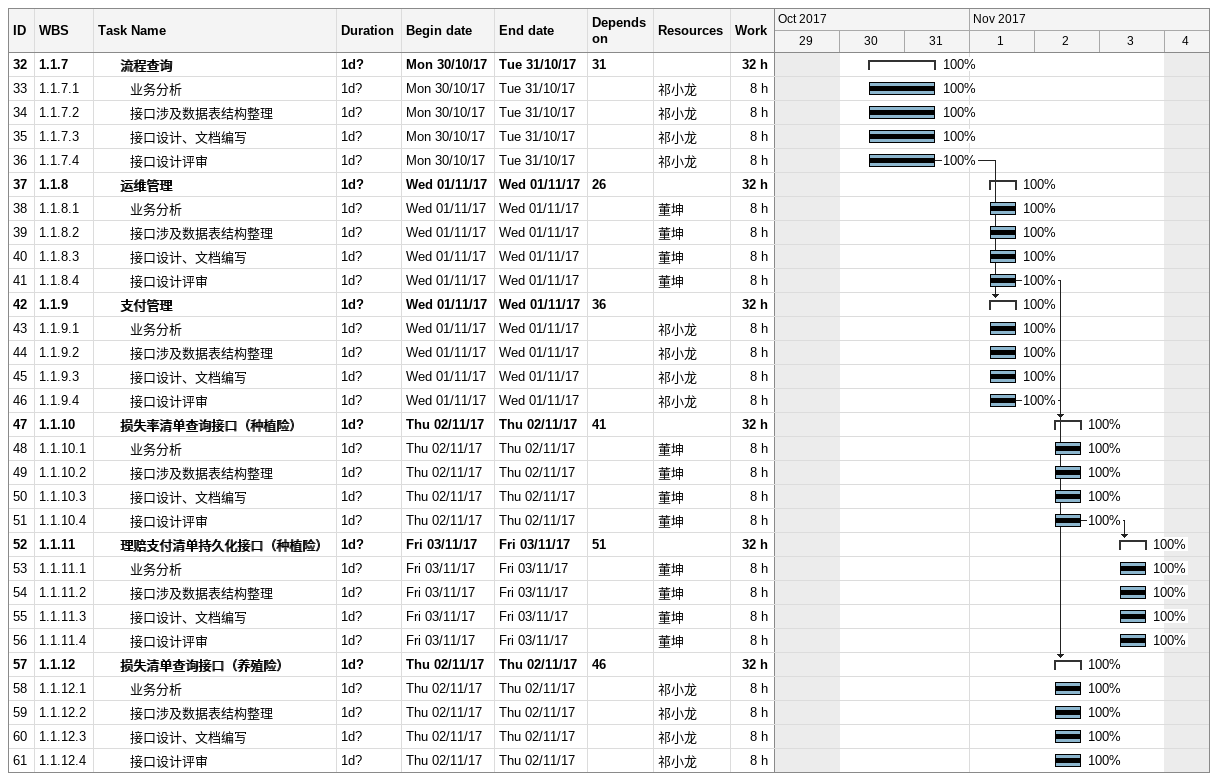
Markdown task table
| ID | WBS | Task | Duration | Start | Finish | Predecessors | Resources | % complete | Work (h) |
|---|---|---|---|---|---|---|---|---|---|
| 32 | 1.1.7 | **流程查询** | 1d? | 2017-10-30 | 2017-10-31 | 31 |  | 100 | 32 |
| 33 | 1.1.7.1 | 业务分析 | 1d? | 2017-10-30 | 2017-10-31 |  | 祁小龙 | 100 | 8 |
| 34 | 1.1.7.2 | 接口涉及数据表结构整理 | 1d? | 2017-10-30 | 2017-10-31 |  | 祁小龙 | 100 | 8 |
| 35 | 1.1.7.3 | 接口设计、文档编写 | 1d? | 2017-10-30 | 2017-10-31 |  | 祁小龙 | 100 | 8 |
| 36 | 1.1.7.4 | 接口设计评审 | 1d? | 2017-10-30 | 2017-10-31 |  | 祁小龙 | 100 | 8 |
| 37 | 1.1.8 | **运维管理** | 1d? | 2017-11-01 | 2017-11-01 | 26 |  | 100 | 32 |
| 38 | 1.1.8.1 | 业务分析 | 1d? | 2017-11-01 | 2017-11-01 |  | 董坤 | 100 | 8 |
| 39 | 1.1.8.2 | 接口涉及数据表结构整理 | 1d? | 2017-11-01 | 2017-11-01 |  | 董坤 | 100 | 8 |
| 40 | 1.1.8.3 | 接口设计、文档编写 | 1d? | 2017-11-01 | 2017-11-01 |  | 董坤 | 100 | 8 |
| 41 | 1.1.8.4 | 接口设计评审 | 1d? | 2017-11-01 | 2017-11-01 |  | 董坤 | 100 | 8 |
| 42 | 1.1.9 | **支付管理** | 1d? | 2017-11-01 | 2017-11-01 | 36 |  | 100 | 32 |
| 43 | 1.1.9.1 | 业务分析 | 1d? | 2017-11-01 | 2017-11-01 |  | 祁小龙 | 100 | 8 |
| 44 | 1.1.9.2 | 接口涉及数据表结构整理 | 1d? | 2017-11-01 | 2017-11-01 |  | 祁小龙 | 100 | 8 |
| 45 | 1.1.9.3 | 接口设计、文档编写 | 1d? | 2017-11-01 | 2017-11-01 |  | 祁小龙 | 100 | 8 |
| 46 | 1.1.9.4 | 接口设计评审 | 1d? | 2017-11-01 | 2017-11-01 |  | 祁小龙 | 100 | 8 |
| 47 | 1.1.10 | **损失率清单查询接口（种植险）** | 1d? | 2017-11-02 | 2017-11-02 | 41 |  | 100 | 32 |
| 48 | 1.1.10.1 | 业务分析 | 1d? | 2017-11-02 | 2017-11-02 |  | 董坤 | 100 | 8 |
| 49 | 1.1.10.2 | 接口涉及数据表结构整理 | 1d? | 2017-11-02 | 2017-11-02 |  | 董坤 | 100 | 8 |
| 50 | 1.1.10.3 | 接口设计、文档编写 | 1d? | 2017-11-02 | 2017-11-02 |  | 董坤 | 100 | 8 |
| 51 | 1.1.10.4 | 接口设计评审 | 1d? | 2017-11-02 | 2017-11-02 |  | 董坤 | 100 | 8 |
| 52 | 1.1.11 | **理赔支付清单持久化接口（种植险）** | 1d? | 2017-11-03 | 2017-11-03 | 51 |  | 100 | 32 |
| 53 | 1.1.11.1 | 业务分析 | 1d? | 2017-11-03 | 2017-11-03 |  | 董坤 | 100 | 8 |
| 54 | 1.1.11.2 | 接口涉及数据表结构整理 | 1d? | 2017-11-03 | 2017-11-03 |  | 董坤 | 100 | 8 |
| 55 | 1.1.11.3 | 接口设计、文档编写 | 1d? | 2017-11-03 | 2017-11-03 |  | 董坤 | 100 | 8 |
| 56 | 1.1.11.4 | 接口设计评审 | 1d? | 2017-11-03 | 2017-11-03 |  | 董坤 | 100 | 8 |
| 57 | 1.1.12 | **损失清单查询接口（养殖险）** | 1d? | 2017-11-02 | 2017-11-02 | 46 |  | 100 | 32 |
| 58 | 1.1.12.1 | 业务分析 | 1d? | 2017-11-02 | 2017-11-02 |  | 祁小龙 | 100 | 8 |
| 59 | 1.1.12.2 | 接口涉及数据表结构整理 | 1d? | 2017-11-02 | 2017-11-02 |  | 祁小龙 | 100 | 8 |
| 60 | 1.1.12.3 | 接口设计、文档编写 | 1d? | 2017-11-02 | 2017-11-02 |  | 祁小龙 | 100 | 8 |
| 61 | 1.1.12.4 | 接口设计评审 | 1d? | 2017-11-02 | 2017-11-02 |  | 祁小龙 | 100 | 8 |
